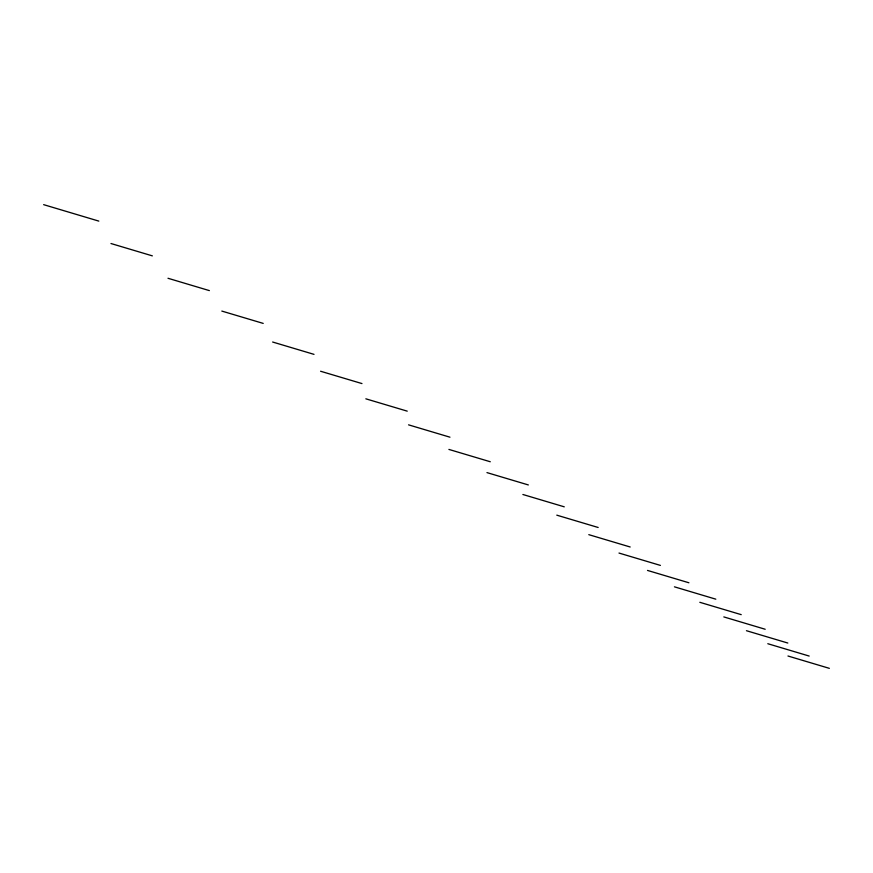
<?xml version="1.0" encoding="UTF-8"?>
<svg xmlns="http://www.w3.org/2000/svg" width="873" height="873" viewBox="0 0 873 873"><rect width="100%" height="100%" fill="white"/><g stroke="black" fill="none" stroke-linecap="round" stroke-linejoin="round"><path stroke-width="1.31" d="M43.65 204.653L98.824 221.109M110.969 243.523L152.349 255.865M167.998 278.269L209.378 290.611M221.818 311.072L263.209 323.403M272.627 342.02L314.007 354.362M320.577 371.243L361.968 383.574M365.842 398.819L407.233 411.15M408.564 424.845L449.955 437.187M448.897 449.42L490.277 461.752M486.959 472.609L528.34 484.941M522.883 494.489L564.264 506.831M556.788 515.157L598.169 527.488M588.795 534.658L630.175 546.989M619.001 553.056L660.392 565.398M647.515 570.429L688.906 582.771M674.436 586.831L715.816 599.173M699.83 602.305L741.221 614.647M723.815 616.916L765.195 629.258M746.448 630.71L787.828 643.041M767.804 643.717L809.184 656.06M787.97 656.005L829.35 668.347"/></g></svg>
